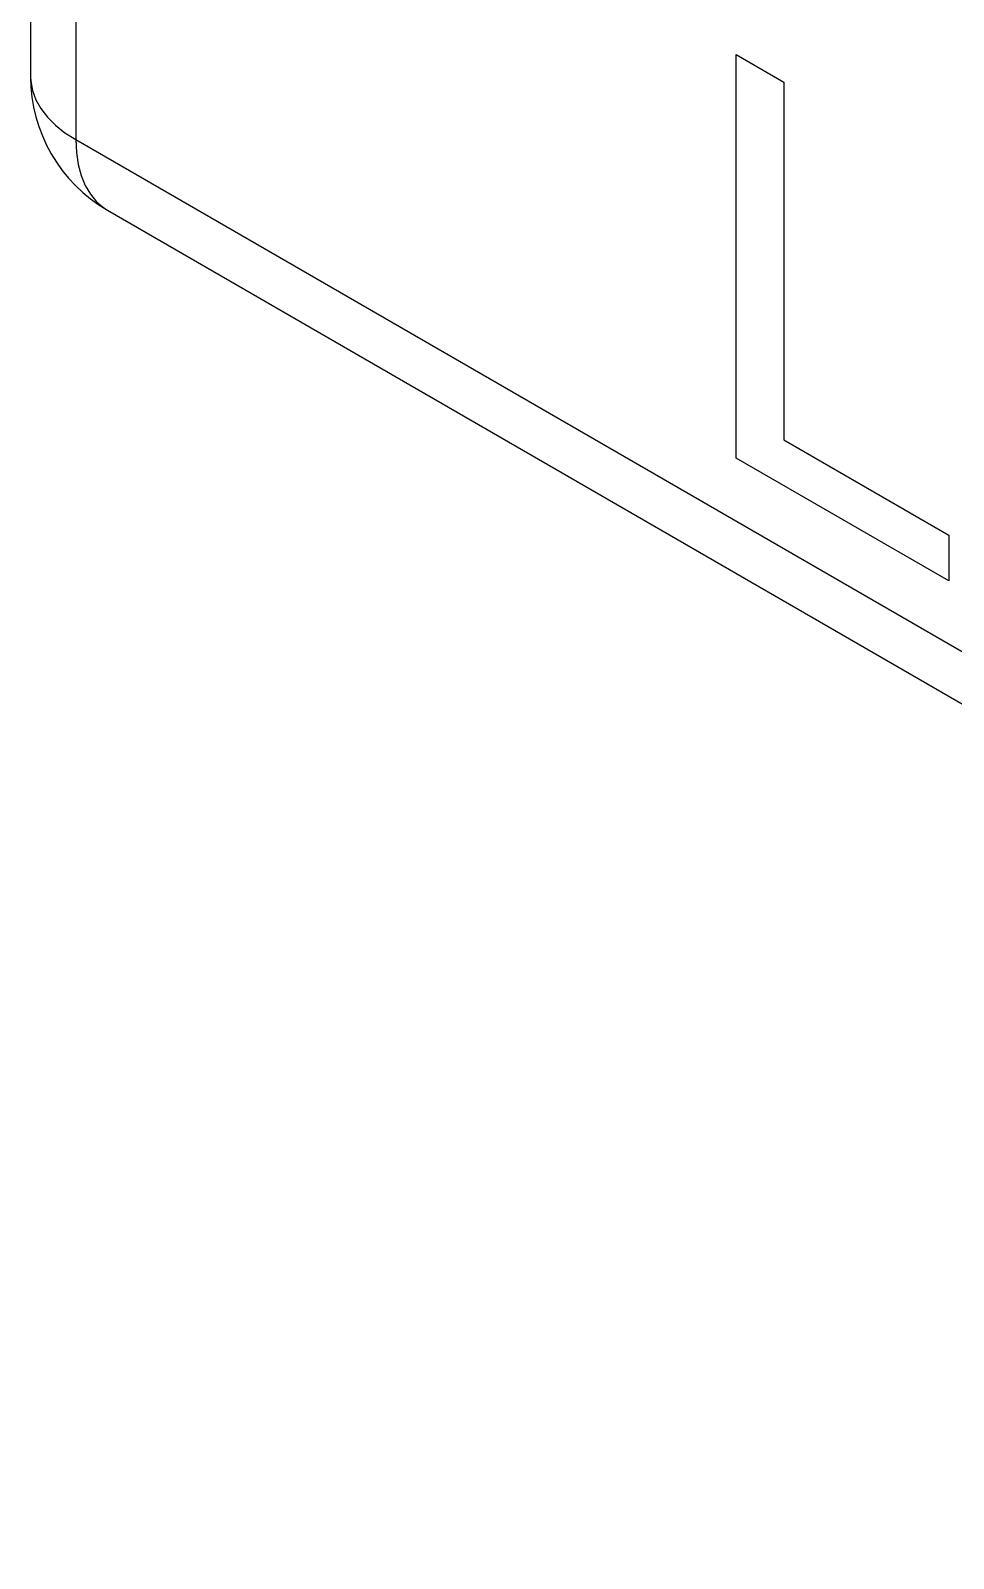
# Model space of a CAD drawing. Extents: x 0 to 420, y 0 to 297.
# Drawn here: x 164.56 to 170.54, y 138.73 to 148.62 of the extents above; entities that cross this region are included whole.
import ezdxf

# ---------------------------------------------------------------- set-up
doc = ezdxf.new("R2010")
doc.units = 0
doc.header["$LTSCALE"] = 23.1
doc.layers.add('40000_ISO', color=7, linetype='CONTINUOUS')

msp = doc.modelspace()

# ---------------------------------------------------------------- linework, layer by layer
at = {"layer": '40000_ISO', "color": 7, "linetype": 'CONTINUOUS'}
for p, q in [((164.5617, 183.4303), (164.5617, 148.3202)), ((164.8545, 183.022), (164.8545, 147.9124)), ((169.1326, 145.8508), (169.1326, 148.4636)), ((169.1326, 148.4636), (169.4421, 148.285)), ((164.5617, 148.3202), (164.563, 148.2905)), ((164.563, 148.2905), (164.574, 148.2304)), ((164.574, 148.2304), (164.5957, 148.1713)), ((169.4421, 148.285), (169.4421, 145.9684)), ((164.5957, 148.1713), (164.6281, 148.1138)), ((164.6281, 148.1138), (164.6706, 148.0586)), ((164.6706, 148.0586), (164.723, 148.0062)), ((164.723, 148.0062), (164.7845, 147.9573)), ((164.7845, 147.9573), (164.8545, 147.9124)), ((164.8545, 147.9124), (164.8584, 147.8293)), ((164.8545, 147.9124), (213.9987, 119.5397)), ((164.8584, 147.8293), (164.87, 147.7516)), ((164.87, 147.7516), (164.8892, 147.6801)), ((164.8892, 147.6801), (164.9157, 147.6156)), ((164.9157, 147.6156), (164.9493, 147.5589)), ((164.9493, 147.5589), (164.9896, 147.5105)), ((164.9896, 147.5105), (165.0362, 147.4709)), ((165.0362, 147.4709), (165.0612, 147.4549)), ((165.0612, 147.4549), (214.2058, 119.0819)), ((169.4421, 145.9684), (170.5101, 145.3518)), ((170.5101, 145.0555), (169.1326, 145.8508)), ((170.5101, 145.3518), (170.5101, 145.0555))]:
    msp.add_line(p, q, dxfattribs=at)
msp.add_arc((165.5617, 148.3207), 1, 180.0603, 239.93998, dxfattribs=at)

doc.saveas('drawing.dxf')
